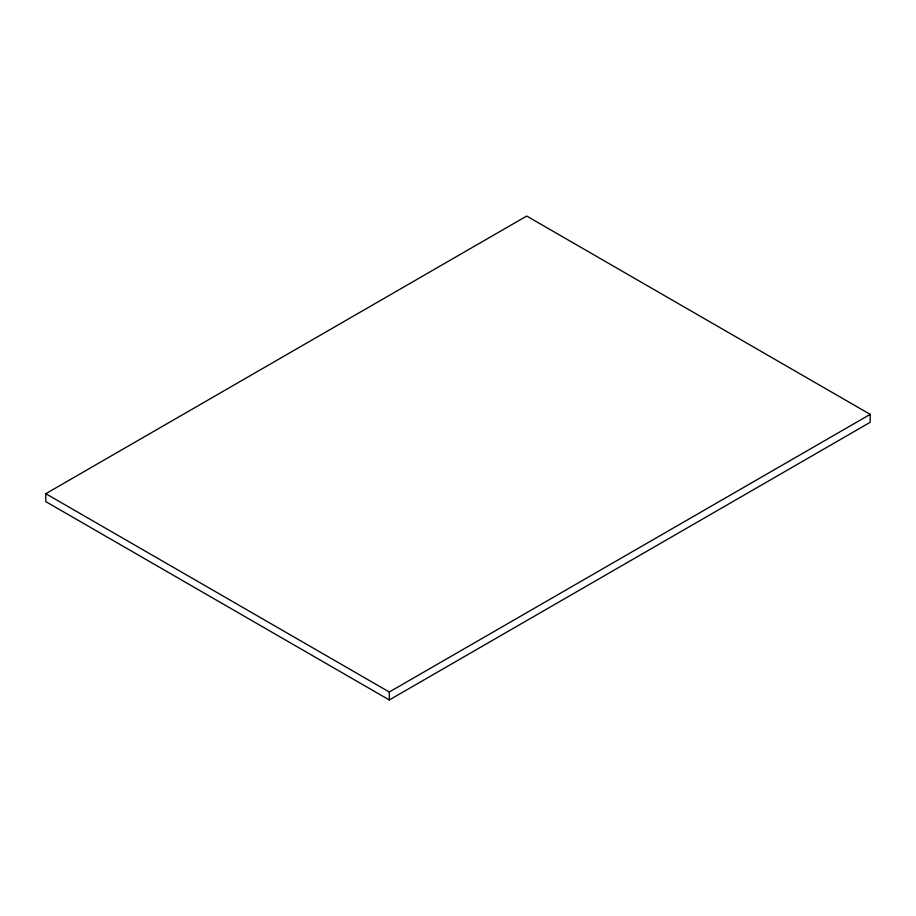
<?xml version="1.0" encoding="UTF-8"?>
<svg xmlns="http://www.w3.org/2000/svg" width="916" height="916" viewBox="0 0 916 916"><rect width="100%" height="100%" fill="white"/><g stroke="black" fill="none" stroke-linecap="round" stroke-linejoin="round"><path stroke-width="1.37" d="M45.8 493.701L526.7 216.05L870.2 414.375L870.2 422.299L389.3 699.95L45.8 501.625L45.8 493.701L389.3 692.015L870.2 414.375M389.3 692.015L389.3 699.95"/></g></svg>
